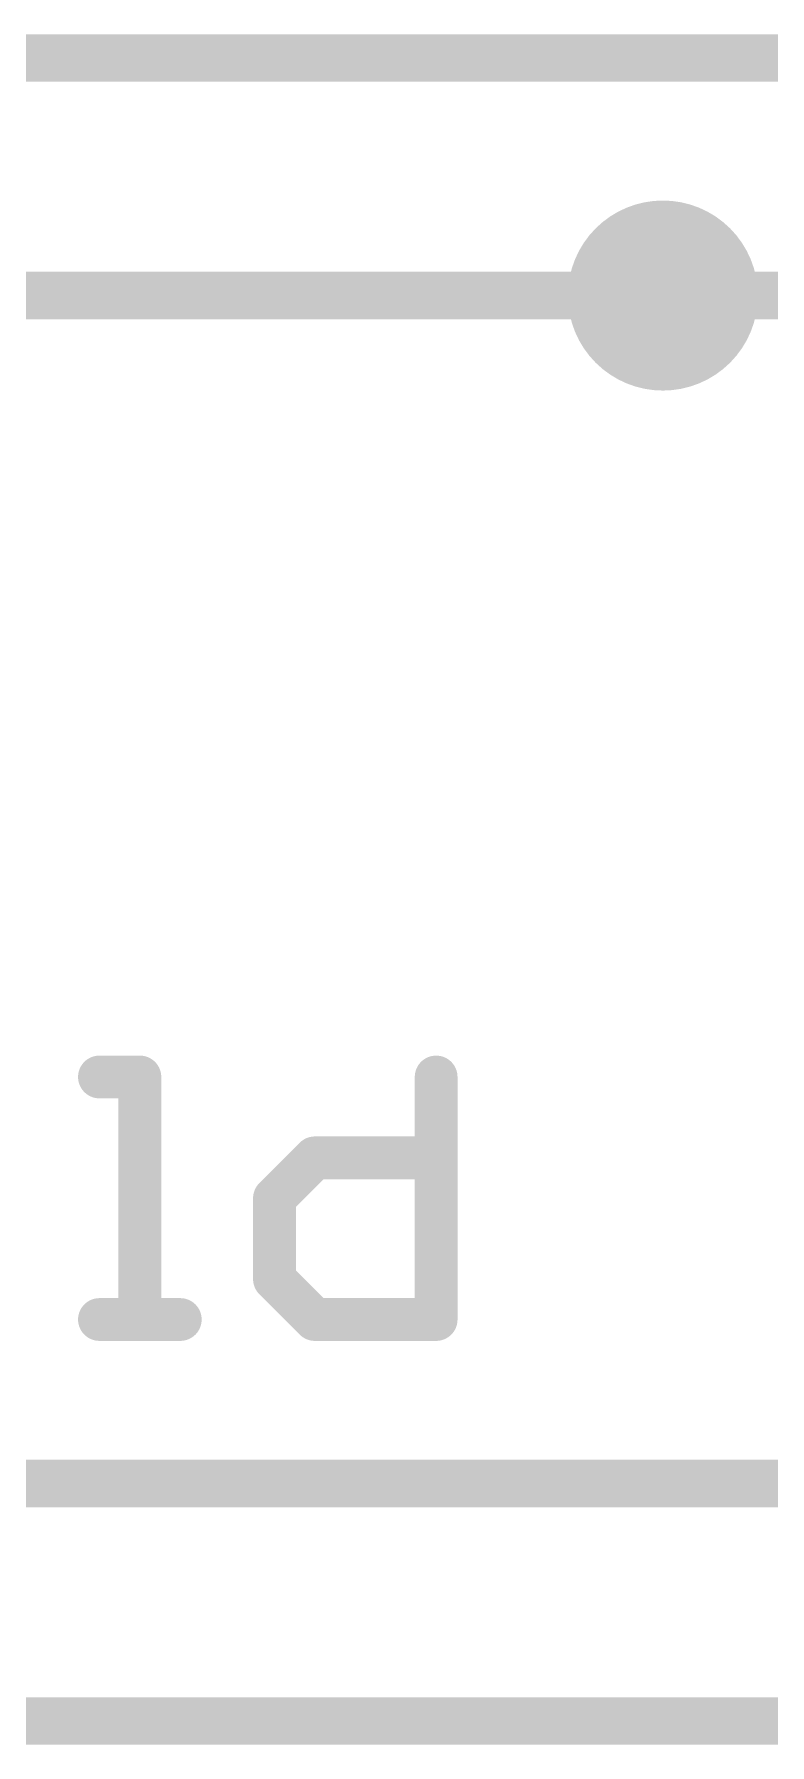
# Model space of a CAD drawing. Extents: x -29 to 78, y -28 to 63.
# Drawn here: x 33.47 to 37.4, y 7.49 to 16.64 of the extents above; entities that cross this region are included whole.
import ezdxf

# ---------------------------------------------------------------- set-up
doc = ezdxf.new("R2010")
doc.units = 0
for name, color, linetype in [('1', 12, 'CONTINUOUS'), ('16', 132, 'CONTINUOUS'), ('18', 110, 'CONTINUOUS'), ('21', 41, 'CONTINUOUS')]:
    doc.layers.add(name, color=color, linetype=linetype)

# ---------------------------------------------------------------- blocks, each defined once
blk = doc.blocks.new('ROUNDV')
at = {"const_width": 0.5}
blk.add_lwpolyline([(0, -0.25, 1), (0, 0.25, 1), (0, -0.25)], format="xyb", dxfattribs=at)

msp = doc.modelspace()

# ---------------------------------------------------------------- linework, layer by layer
at = {"layer": '1', "const_width": 0.254}
for points in [[(19.9, 15.24), (36.83, 15.24)], [(40.64, 8.89), (14.255, 8.89)], [(13.97, 7.62), (41.91, 7.62)]]:
    msp.add_lwpolyline(points, dxfattribs=at)
at = {"layer": '1', "const_width": 0.127}
msp.add_lwpolyline([(36.83, 15.1765, 1), (36.83, 15.3035)], format="xyb", dxfattribs=at)
at = {"layer": '16', "const_width": 0.254}
for points in [[(48.26, 16.51), (30.48, 16.51)], [(36.83, 15.24), (45.72, 15.24)]]:
    msp.add_lwpolyline(points, dxfattribs=at)
at = {"layer": '16', "const_width": 0.127}
msp.add_lwpolyline([(36.83, 15.3035, 1), (36.83, 15.1765)], format="xyb", dxfattribs=at)
at = {"layer": '21', "const_width": 0.2286}
for points in [[(33.8182, 11.0628), (34.0343, 11.0628)], [(34.0343, 11.0628), (34.0343, 9.7663)], [(35.6181, 11.0628), (35.6181, 9.7663)], [(34.7538, 10.4146), (34.9698, 10.6306)], [(34.9698, 10.6306), (35.6181, 10.6306)], [(34.7538, 9.9824), (34.7538, 10.4146)], [(34.9698, 9.7663), (34.7538, 9.9824)], [(33.8182, 9.7663), (34.2504, 9.7663)], [(35.6181, 9.7663), (34.9698, 9.7663)]]:
    msp.add_lwpolyline(points, dxfattribs=at)
at = {"layer": '21', "const_width": 0.1143}
for points in [[(33.8182, 11.12, 1), (33.8182, 11.0057)], [(34.0915, 11.0628, 1), (33.9772, 11.0628)], [(34.0343, 11.0057, 1), (34.0343, 11.12)], [(35.6752, 11.0628, 1), (35.5609, 11.0628)], [(34.9698, 10.6878, 1), (34.9698, 10.5735)], [(35.0103, 10.5902, 1), (34.9294, 10.671)], [(35.6181, 10.5735, 1), (35.6181, 10.6878)], [(34.8109, 10.4146, 1), (34.6966, 10.4146)], [(34.7133, 10.455, 1), (34.7942, 10.3741)], [(34.7942, 10.0228, 1), (34.7133, 9.942)], [(34.6966, 9.9824, 1), (34.8109, 9.9824)], [(33.8182, 9.8235, 1), (33.8182, 9.7092)], [(34.2504, 9.7092, 1), (34.2504, 9.8235)], [(34.9698, 9.8235, 1), (34.9698, 9.7092)], [(35.6181, 9.7092, 1), (35.6181, 9.8235)], [(33.9772, 9.7663, 1), (34.0915, 9.7663)], [(34.9294, 9.7259, 1), (35.0103, 9.8067)], [(35.5609, 9.7663, 1), (35.6752, 9.7663)]]:
    msp.add_lwpolyline(points, format="xyb", dxfattribs=at)

# ---------------------------------------------------------------- block references
at = {"layer": '18', "xscale": 1.016, "yscale": 1.016}
msp.add_blockref('ROUNDV', (36.83, 15.24), dxfattribs=at)
msp.add_blockref('ROUNDV', (36.83, 15.24), dxfattribs=at)

doc.saveas('drawing.dxf')
